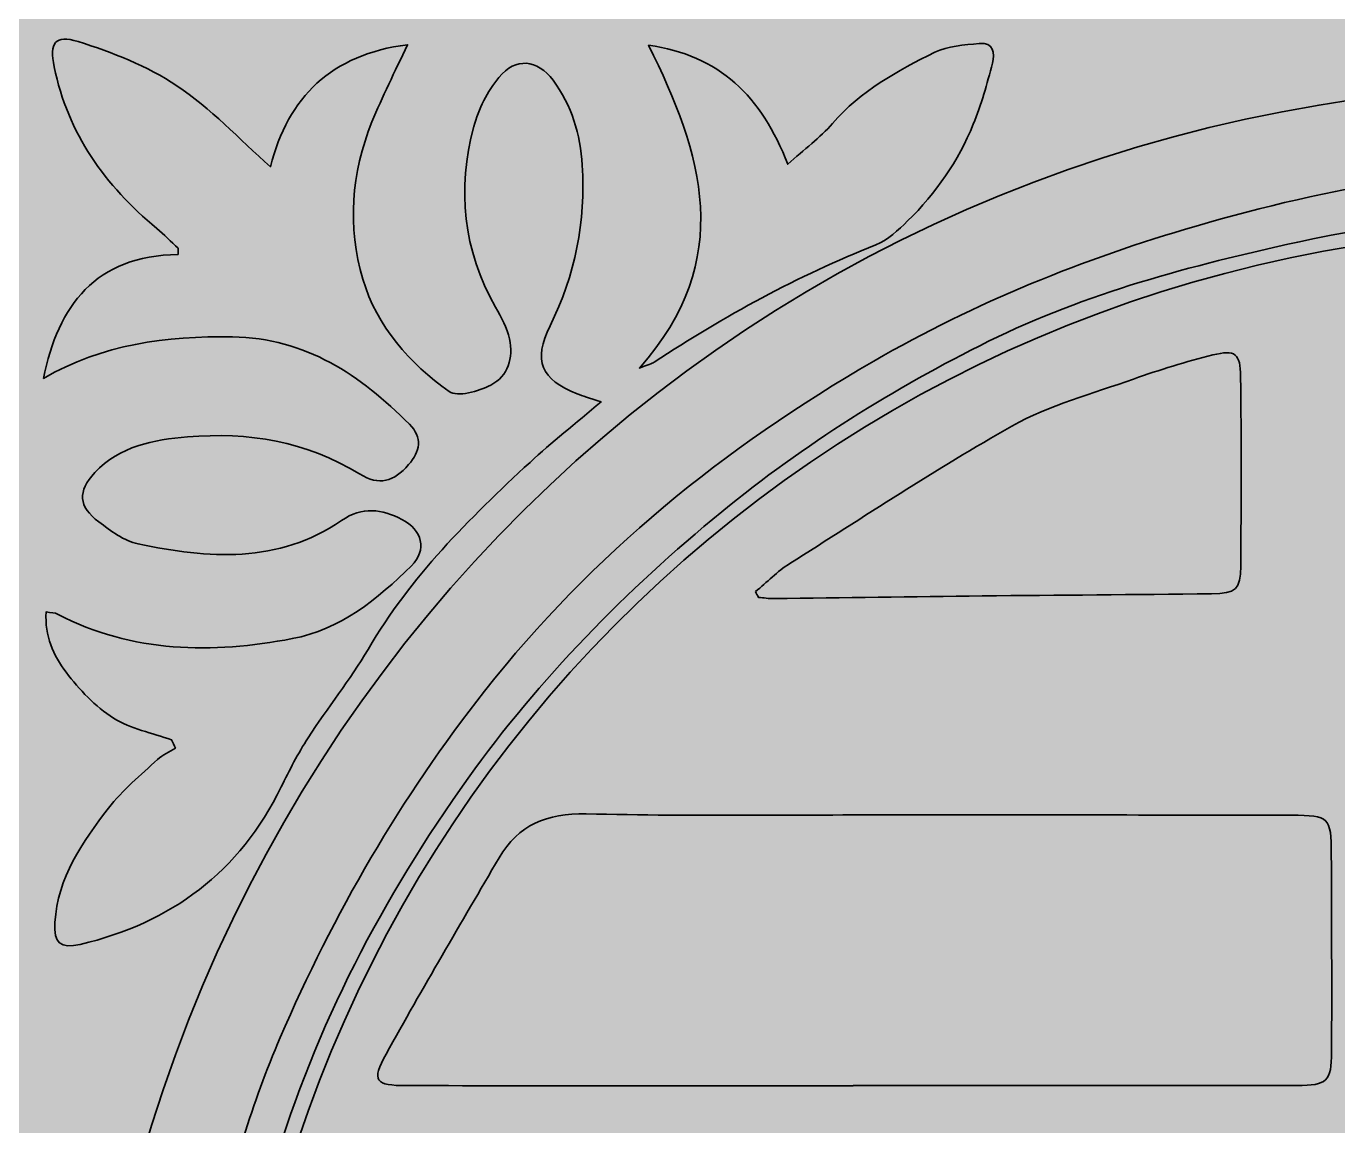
# Model space of a CAD drawing. Header units: inches. Extents: x 0.68 to 7.68, y -8.79 to -1.79.
# Drawn here: x 1.841 to 3.856, y -4.445 to -2.756 of the extents above; entities that cross this region are included whole.
import ezdxf

# ---------------------------------------------------------------- set-up
doc = ezdxf.new("R2010")
doc.units = ezdxf.units.IN
doc.header["$MEASUREMENT"] = 0
doc.layers.add('Layer 1', color=7, linetype='Continuous')

# ---------------------------------------------------------------- blocks, each defined once
blk = doc.blocks.new('block 2')
at = {"layer": 'Layer 1', "color": 250, "lineweight": 35}
for points, knots in [([(1.9678, -3.9567), (1.9277, -4.0088), (1.8897, -4.0633), (1.8855, -4.1324), (1.8835, -4.1644), (1.8939, -4.1729), (1.9243, -4.1659), (2.0646, -4.1332), (2.1691, -4.0546), (2.2331, -3.9242), (2.2457, -3.8984), (2.2588, -3.8726), (2.2744, -3.8486), (2.3042, -3.8027), (2.3389, -3.7599), (2.3664, -3.7128), (2.4316, -3.6013), (2.5217, -3.512), (2.6152, -3.4256), (2.6486, -3.3948), (2.6844, -3.3666), (2.7243, -3.3327), (2.7054, -3.3264), (2.6964, -3.3237), (2.6876, -3.3203), (2.632, -3.2989), (2.6195, -3.2692), (2.646, -3.2159), (2.6848, -3.1379), (2.7009, -3.0557), (2.6954, -2.9691), (2.6924, -2.9218), (2.6793, -2.8772), (2.6507, -2.8388), (2.6264, -2.8064), (2.593, -2.8032), (2.5674, -2.8343), (2.5498, -2.8557), (2.536, -2.883), (2.5288, -2.9099), (2.503, -3.0062), (2.5122, -3.0995), (2.5624, -3.1874), (2.5711, -3.2027), (2.58, -3.219), (2.5836, -3.236), (2.5897, -3.2648), (2.5819, -3.2934), (2.5549, -3.3069), (2.536, -3.3164), (2.504, -3.3259), (2.4911, -3.3167), (2.43, -3.2736), (2.3802, -3.2168), (2.3584, -3.1443), (2.3343, -3.0636), (2.3407, -2.9814), (2.3725, -2.9028), (2.3881, -2.864), (2.4073, -2.8267), (2.4271, -2.7841), (2.3099, -2.7993), (2.2435, -2.8645), (2.2167, -2.9715), (2.1678, -2.9284), (2.1245, -2.8816), (2.0729, -2.8472), (2.0273, -2.8168), (1.9738, -2.7958), (1.9211, -2.7793), (1.8856, -2.7681), (1.8768, -2.7813), (1.8844, -2.8182), (1.9055, -2.9206), (1.9623, -3.0006), (2.0418, -3.0662), (2.0534, -3.0757), (2.0639, -3.0866), (2.0749, -3.0968), (2.0748, -3.0999), (2.0748, -3.1031), (2.0747, -3.1062), (1.9477, -3.1085), (1.8906, -3.1842), (1.868, -3.2968), (1.9589, -3.2438), (2.0565, -3.2313), (2.1581, -3.2328), (2.2709, -3.2344), (2.3547, -3.2917), (2.43, -3.3671), (2.4504, -3.3875), (2.4466, -3.4088), (2.4288, -3.4291), (2.4059, -3.4552), (2.3841, -3.4622), (2.3532, -3.4433), (2.2713, -3.3931), (2.1825, -3.3787), (2.089, -3.3865), (2.0367, -3.3909), (1.9851, -3.4005), (1.9468, -3.4413), (1.92, -3.47), (1.9215, -3.4936), (1.9529, -3.517), (1.9713, -3.5308), (1.9916, -3.5463), (2.0132, -3.5509), (2.1209, -3.5735), (2.2283, -3.5817), (2.3257, -3.5149), (2.3575, -3.4931), (2.3877, -3.4971), (2.4184, -3.5132), (2.4496, -3.5295), (2.4576, -3.5601), (2.4332, -3.5843), (2.3813, -3.6358), (2.3231, -3.6825), (2.2501, -3.6964), (2.1272, -3.7198), (2.0049, -3.7187), (1.8897, -3.6587), (1.8854, -3.6564), (1.8797, -3.6567), (1.872, -3.6554), (1.8697, -3.6923), (1.8834, -3.7227), (1.9027, -3.748), (1.923, -3.7747), (1.9475, -3.8004), (1.9755, -3.8184), (2.0017, -3.8351), (2.0348, -3.8411), (2.0648, -3.8518), (2.0668, -3.856), (2.0687, -3.8603), (2.0707, -3.8645), (2.0615, -3.8702), (2.0511, -3.8745), (2.0433, -3.8818), (2.0174, -3.906), (1.9892, -3.9288), (1.9678, -3.9567)], [0, 0, 0, 0, 1, 1, 1, 2, 2, 2, 3, 3, 3, 4, 4, 4, 5, 5, 5, 6, 6, 6, 7, 7, 7, 8, 8, 8, 9, 9, 9, 10, 10, 10, 11, 11, 11, 12, 12, 12, 13, 13, 13, 14, 14, 14, 15, 15, 15, 16, 16, 16, 17, 17, 17, 18, 18, 18, 19, 19, 19, 20, 20, 20, 21, 21, 21, 22, 22, 22, 23, 23, 23, 24, 24, 24, 25, 25, 25, 26, 26, 26, 27, 27, 27, 28, 28, 28, 29, 29, 29, 30, 30, 30, 31, 31, 31, 32, 32, 32, 33, 33, 33, 34, 34, 34, 35, 35, 35, 36, 36, 36, 37, 37, 37, 38, 38, 38, 39, 39, 39, 40, 40, 40, 41, 41, 41, 42, 42, 42, 43, 43, 43, 44, 44, 44, 45, 45, 45, 46, 46, 46, 47, 47, 47, 48, 48, 48, 48]), ([(2.8059, -3.2716), (2.9138, -3.2009), (3.0262, -3.1391), (3.1464, -3.0915), (3.1647, -3.0842), (3.1807, -3.0689), (3.1952, -3.0548), (3.2388, -3.0123), (3.2729, -2.9626), (3.296, -2.9064), (3.3084, -2.8762), (3.3172, -2.8443), (3.3254, -2.8126), (3.3293, -2.7975), (3.3279, -2.7797), (3.3049, -2.7822), (3.2819, -2.7848), (3.2569, -2.7857), (3.237, -2.7957), (3.1796, -2.8244), (3.1229, -2.8548), (3.0797, -2.9051), (3.0607, -2.9271), (3.0366, -2.9447), (3.011, -2.9677), (2.9713, -2.8633), (2.9053, -2.7999), (2.7973, -2.7849), (2.8797, -2.9512), (2.9317, -3.1142), (2.7831, -3.2807), (2.7968, -3.2753), (2.8019, -3.2743), (2.8059, -3.2716)], [0, 0, 0, 0, 1, 1, 1, 2, 2, 2, 3, 3, 3, 4, 4, 4, 5, 5, 5, 6, 6, 6, 7, 7, 7, 8, 8, 8, 9, 9, 9, 10, 10, 10, 11, 11, 11, 11])]:
    blk.add_open_spline(points, degree=3, knots=knots, dxfattribs=at)

msp = doc.modelspace()

# ---------------------------------------------------------------- hatches: boundary and pattern name
at = {"layer": 'Layer 1'}
msp.add_hatch(color=250, dxfattribs=at).paths.add_polyline_path([(7.6808, -8.7886), (0.6808, -8.7886), (0.6808, -1.7886), (7.6808, -1.7886)])

# ---------------------------------------------------------------- linework, layer by layer
at = {"layer": 'Layer 1', "color": 250, "lineweight": 35}
for points, knots in [([(1.868, -3.2968), (1.8906, -3.1842), (1.9477, -3.1085), (2.0747, -3.1062), (2.0748, -3.1031), (2.0748, -3.0999), (2.0749, -3.0968), (2.0639, -3.0866), (2.0534, -3.0757), (2.0418, -3.0662), (1.9623, -3.0006), (1.9055, -2.9206), (1.8844, -2.8182), (1.8768, -2.7813), (1.8856, -2.7681), (1.9211, -2.7793), (1.9738, -2.7958), (2.0273, -2.8168), (2.0729, -2.8472), (2.1245, -2.8816), (2.1678, -2.9284), (2.2167, -2.9715), (2.2435, -2.8645), (2.3099, -2.7993), (2.4271, -2.7841), (2.4073, -2.8267), (2.3881, -2.864), (2.3725, -2.9028), (2.3407, -2.9814), (2.3343, -3.0636), (2.3584, -3.1443), (2.3802, -3.2168), (2.43, -3.2736), (2.4911, -3.3167), (2.504, -3.3259), (2.536, -3.3164), (2.5549, -3.3069), (2.5819, -3.2934), (2.5897, -3.2648), (2.5836, -3.236), (2.58, -3.219), (2.5711, -3.2027), (2.5624, -3.1874), (2.5122, -3.0995), (2.503, -3.0062), (2.5288, -2.9099), (2.536, -2.883), (2.5498, -2.8557), (2.5674, -2.8343), (2.593, -2.8032), (2.6264, -2.8064), (2.6507, -2.8388), (2.6793, -2.8772), (2.6924, -2.9218), (2.6954, -2.9691), (2.7009, -3.0557), (2.6848, -3.1379), (2.646, -3.2159), (2.6195, -3.2692), (2.632, -3.2989), (2.6876, -3.3203), (2.6964, -3.3237), (2.7054, -3.3264), (2.7243, -3.3327), (2.6844, -3.3666), (2.6486, -3.3948), (2.6152, -3.4256), (2.5217, -3.512), (2.4316, -3.6013), (2.3664, -3.7128), (2.3389, -3.7599), (2.3042, -3.8027), (2.2744, -3.8486), (2.2588, -3.8726), (2.2457, -3.8984), (2.2331, -3.9242), (2.1691, -4.0546), (2.0646, -4.1332), (1.9243, -4.1659), (1.8939, -4.1729), (1.8835, -4.1644), (1.8855, -4.1324), (1.8897, -4.0633), (1.9277, -4.0088), (1.9678, -3.9567), (1.9892, -3.9288), (2.0174, -3.906), (2.0433, -3.8818), (2.0511, -3.8745), (2.0615, -3.8702), (2.0707, -3.8645), (2.0687, -3.8603), (2.0668, -3.856), (2.0648, -3.8518), (2.0348, -3.8411), (2.0017, -3.8351), (1.9755, -3.8184), (1.9475, -3.8004), (1.923, -3.7747), (1.9027, -3.748), (1.8834, -3.7227), (1.8697, -3.6923), (1.872, -3.6554), (1.8797, -3.6567), (1.8854, -3.6564), (1.8897, -3.6587), (2.0049, -3.7187), (2.1272, -3.7198), (2.2501, -3.6964), (2.3231, -3.6825), (2.3813, -3.6358), (2.4332, -3.5843), (2.4576, -3.5601), (2.4496, -3.5295), (2.4184, -3.5132), (2.3877, -3.4971), (2.3575, -3.4931), (2.3257, -3.5149), (2.2283, -3.5817), (2.1209, -3.5735), (2.0132, -3.5509), (1.9916, -3.5463), (1.9713, -3.5308), (1.9529, -3.517), (1.9215, -3.4936), (1.92, -3.47), (1.9468, -3.4413), (1.9851, -3.4005), (2.0367, -3.3909), (2.089, -3.3865), (2.1825, -3.3787), (2.2713, -3.3931), (2.3532, -3.4433), (2.3841, -3.4622), (2.4059, -3.4552), (2.4288, -3.4291), (2.4466, -3.4088), (2.4504, -3.3875), (2.43, -3.3671), (2.3547, -3.2917), (2.2709, -3.2344), (2.1581, -3.2328), (2.0565, -3.2313), (1.9589, -3.2438), (1.868, -3.2968)], [0, 0, 0, 0, 1, 1, 1, 2, 2, 2, 3, 3, 3, 4, 4, 4, 5, 5, 5, 6, 6, 6, 7, 7, 7, 8, 8, 8, 9, 9, 9, 10, 10, 10, 11, 11, 11, 12, 12, 12, 13, 13, 13, 14, 14, 14, 15, 15, 15, 16, 16, 16, 17, 17, 17, 18, 18, 18, 19, 19, 19, 20, 20, 20, 21, 21, 21, 22, 22, 22, 23, 23, 23, 24, 24, 24, 25, 25, 25, 26, 26, 26, 27, 27, 27, 28, 28, 28, 29, 29, 29, 30, 30, 30, 31, 31, 31, 32, 32, 32, 33, 33, 33, 34, 34, 34, 35, 35, 35, 36, 36, 36, 37, 37, 37, 38, 38, 38, 39, 39, 39, 40, 40, 40, 41, 41, 41, 42, 42, 42, 43, 43, 43, 44, 44, 44, 45, 45, 45, 46, 46, 46, 47, 47, 47, 48, 48, 48, 48]), ([(2.7973, -2.7849), (2.9053, -2.7999), (2.9713, -2.8633), (3.011, -2.9677), (3.0366, -2.9447), (3.0607, -2.9271), (3.0797, -2.9051), (3.1229, -2.8548), (3.1796, -2.8244), (3.237, -2.7957), (3.2569, -2.7857), (3.2819, -2.7848), (3.3049, -2.7822), (3.3279, -2.7797), (3.3293, -2.7975), (3.3254, -2.8126), (3.3172, -2.8443), (3.3084, -2.8762), (3.296, -2.9064), (3.2729, -2.9626), (3.2388, -3.0123), (3.1952, -3.0548), (3.1807, -3.0689), (3.1647, -3.0842), (3.1464, -3.0915), (3.0262, -3.1391), (2.9138, -3.2009), (2.8059, -3.2716), (2.8019, -3.2743), (2.7968, -3.2753), (2.7831, -3.2807), (2.9317, -3.1142), (2.8797, -2.9512), (2.7973, -2.7849)], [0, 0, 0, 0, 1, 1, 1, 2, 2, 2, 3, 3, 3, 4, 4, 4, 5, 5, 5, 6, 6, 6, 7, 7, 7, 8, 8, 8, 9, 9, 9, 10, 10, 10, 11, 11, 11, 11]), ([(1.9235, -5.146), (1.9419, -3.8293), (2.9537, -2.837), (4.2376, -2.8442), (5.5196, -2.8514), (6.5343, -3.8802), (6.511, -5.1753), (6.4876, -6.4692), (5.475, -7.3848), (4.2753, -7.4343), (2.9271, -7.4348), (1.9476, -6.4083), (1.9235, -5.146)], [0, 0, 0, 0, 1, 1, 1, 2, 2, 2, 3, 3, 3, 4, 4, 4, 4]), ([(2.0521, -5.1407), (2.0562, -5.3008), (2.0799, -5.4677), (2.1213, -5.6335), (2.1668, -5.8155), (2.2303, -5.9901), (2.3205, -6.1531), (2.4564, -6.3987), (2.6192, -6.623), (2.844, -6.7993), (3.03, -6.9451), (3.2305, -7.063), (3.449, -7.1498), (3.5902, -7.2059), (3.7369, -7.2457), (3.8868, -7.274), (4.151, -7.3239), (4.4134, -7.3128), (4.6729, -7.2489), (4.9146, -7.1895), (5.1453, -7.1008), (5.3568, -6.9664), (5.5555, -6.8401), (5.7394, -6.6977), (5.8852, -6.5098), (6.0202, -6.3358), (6.1358, -6.1503), (6.2176, -5.9459), (6.2766, -5.7986), (6.3203, -5.6461), (6.3494, -5.4892), (6.3842, -5.3006), (6.3968, -5.1128), (6.3712, -4.9216), (6.3279, -4.5984), (6.2289, -4.2954), (6.0589, -4.0166), (5.9341, -3.812), (5.7887, -3.625), (5.5973, -3.4768), (5.4899, -3.3937), (5.3784, -3.3173), (5.2598, -3.2513), (5.1279, -3.1779), (4.9892, -3.1214), (4.8451, -3.0758), (4.6572, -3.0164), (4.4656, -2.9792), (4.2692, -2.972), (4.054, -2.9641), (3.8445, -3.0029), (3.6381, -3.0627), (3.4649, -3.1129), (3.2988, -3.1802), (3.1433, -3.2701), (2.914, -3.4025), (2.7107, -3.5667), (2.5454, -3.7768), (2.4166, -3.9406), (2.3136, -4.1191), (2.2315, -4.3091), (2.1883, -4.4091), (2.1582, -4.5153), (2.1277, -4.6202), (2.0793, -4.7865), (2.054, -4.9569), (2.0521, -5.1407)], [0, 0, 0, 0, 1, 1, 1, 2, 2, 2, 3, 3, 3, 4, 4, 4, 5, 5, 5, 6, 6, 6, 7, 7, 7, 8, 8, 8, 9, 9, 9, 10, 10, 10, 11, 11, 11, 12, 12, 12, 13, 13, 13, 14, 14, 14, 15, 15, 15, 16, 16, 16, 17, 17, 17, 18, 18, 18, 19, 19, 19, 20, 20, 20, 21, 21, 21, 22, 22, 22, 22]), ([(4.1916, -7.2267), (4.1346, -7.2267), (4.0775, -7.229), (4.0207, -7.2259), (3.978, -7.2236), (3.9354, -7.2158), (3.8932, -7.208), (3.7689, -7.185), (3.6434, -7.1659), (3.5258, -7.1175), (3.4248, -7.0759), (3.3194, -7.045), (3.2279, -6.9807), (3.1395, -6.9186), (3.0447, -6.8656), (2.9551, -6.8051), (2.9093, -6.7741), (2.8674, -6.7369), (2.826, -6.7), (2.7201, -6.6057), (2.624, -6.5018), (2.5401, -6.3877), (2.4219, -6.2269), (2.3275, -6.0531), (2.2579, -5.8653), (2.1586, -5.5972), (2.1134, -5.3212), (2.1266, -5.0357), (2.135, -4.8556), (2.1707, -4.6803), (2.2215, -4.5079), (2.2855, -4.2911), (2.39, -4.0927), (2.5201, -3.9108), (2.6297, -3.7574), (2.7624, -3.6222), (2.9098, -3.5015), (3.0367, -3.3977), (3.1737, -3.3118), (3.3195, -3.2397), (3.4698, -3.1655), (3.6311, -3.1231), (3.7944, -3.0872), (4.0687, -3.0268), (4.3442, -3.0307), (4.6186, -3.0773), (4.8392, -3.1149), (5.0468, -3.1926), (5.2407, -3.3067), (5.4166, -3.4101), (5.5793, -3.5301), (5.7208, -3.6771), (5.8405, -3.8015), (5.9457, -3.9374), (6.0317, -4.0881), (6.1427, -4.2828), (6.2228, -4.4895), (6.2694, -4.7081), (6.2899, -4.8041), (6.2969, -4.9031), (6.3081, -5.0009), (6.3145, -5.0574), (6.319, -5.1143), (6.3206, -5.1712), (6.3214, -5.1997), (6.312, -5.2283), (6.3102, -5.2571), (6.3016, -5.4004), (6.2812, -5.5421), (6.24, -5.6796), (6.2118, -5.7739), (6.1803, -5.8676), (6.1434, -5.9587), (6.0944, -6.0796), (6.0372, -6.1968), (5.9612, -6.3041), (5.809, -6.519), (5.6308, -6.7092), (5.4155, -6.8608), (5.1978, -7.0143), (4.9583, -7.1239), (4.6965, -7.1792), (4.6137, -7.1967), (4.5295, -7.2091), (4.4453, -7.2176), (4.3612, -7.2262), (4.2763, -7.227), (4.1918, -7.2313), (4.1917, -7.2297), (4.1917, -7.2282), (4.1916, -7.2267)], [0, 0, 0, 0, 1, 1, 1, 2, 2, 2, 3, 3, 3, 4, 4, 4, 5, 5, 5, 6, 6, 6, 7, 7, 7, 8, 8, 8, 9, 9, 9, 10, 10, 10, 11, 11, 11, 12, 12, 12, 13, 13, 13, 14, 14, 14, 15, 15, 15, 16, 16, 16, 17, 17, 17, 18, 18, 18, 19, 19, 19, 20, 20, 20, 21, 21, 21, 22, 22, 22, 23, 23, 23, 24, 24, 24, 25, 25, 25, 26, 26, 26, 27, 27, 27, 28, 28, 28, 29, 29, 29, 30, 30, 30, 30]), ([(6.2882, -5.0553), (6.2415, -3.93), (5.3051, -3.0248), (4.1493, -3.0668), (2.9997, -3.1085), (2.1275, -4.0411), (2.1515, -5.1799), (2.1762, -6.3553), (3.1307, -7.2257), (4.2511, -7.2088), (5.4325, -7.1909), (6.3338, -6.2056), (6.2882, -5.0553)], [0, 0, 0, 0, 1, 1, 1, 2, 2, 2, 3, 3, 3, 4, 4, 4, 4]), ([(2.9614, -3.6241), (2.9789, -3.6097), (2.9951, -3.5931), (3.0142, -3.581), (3.1273, -3.5096), (3.239, -3.4357), (3.3554, -3.37), (3.4131, -3.3375), (3.4793, -3.32), (3.5423, -3.2976), (3.5821, -3.2834), (3.6227, -3.2709), (3.6637, -3.2607), (3.6984, -3.2521), (3.7062, -3.2582), (3.7066, -3.2942), (3.7078, -3.3911), (3.7076, -3.488), (3.7067, -3.5848), (3.7063, -3.6213), (3.7, -3.6267), (3.6621, -3.6273), (3.5445, -3.6289), (3.4269, -3.6295), (3.3094, -3.6308), (3.2029, -3.632), (3.0965, -3.6337), (2.99, -3.6349), (2.982, -3.635), (2.974, -3.6337), (2.966, -3.633), (2.9645, -3.63), (2.9629, -3.6271), (2.9614, -3.6241)], [0, 0, 0, 0, 1, 1, 1, 2, 2, 2, 3, 3, 3, 4, 4, 4, 5, 5, 5, 6, 6, 6, 7, 7, 7, 8, 8, 8, 9, 9, 9, 10, 10, 10, 11, 11, 11, 11]), ([(3.1115, -4.383), (2.8829, -4.383), (2.6544, -4.3831), (2.4258, -4.3829), (2.3774, -4.3828), (2.3713, -4.3757), (2.3941, -4.3345), (2.4504, -4.2331), (2.5091, -4.133), (2.5678, -4.0329), (2.5974, -3.9822), (2.641, -3.9642), (2.7013, -3.9655), (2.8696, -3.9694), (3.038, -3.9669), (3.2063, -3.967), (3.3992, -3.9671), (3.592, -3.9672), (3.7849, -3.9676), (3.8428, -3.9677), (3.8456, -3.9703), (3.8459, -4.0275), (3.8464, -4.1288), (3.8466, -4.2301), (3.8463, -4.3313), (3.8462, -4.3763), (3.8396, -4.3827), (3.7929, -4.3828), (3.5657, -4.383), (3.3386, -4.3829), (3.1115, -4.3829), (3.1115, -4.3829), (3.1115, -4.383), (3.1115, -4.383)], [0, 0, 0, 0, 1, 1, 1, 2, 2, 2, 3, 3, 3, 4, 4, 4, 5, 5, 5, 6, 6, 6, 7, 7, 7, 8, 8, 8, 9, 9, 9, 10, 10, 10, 11, 11, 11, 11])]:
    msp.add_open_spline(points, degree=3, knots=knots, dxfattribs=at)

# ---------------------------------------------------------------- block references
at = {"layer": 'Layer 1'}
msp.add_blockref('block 2', (0, 0), dxfattribs=at)

doc.saveas('drawing.dxf')
